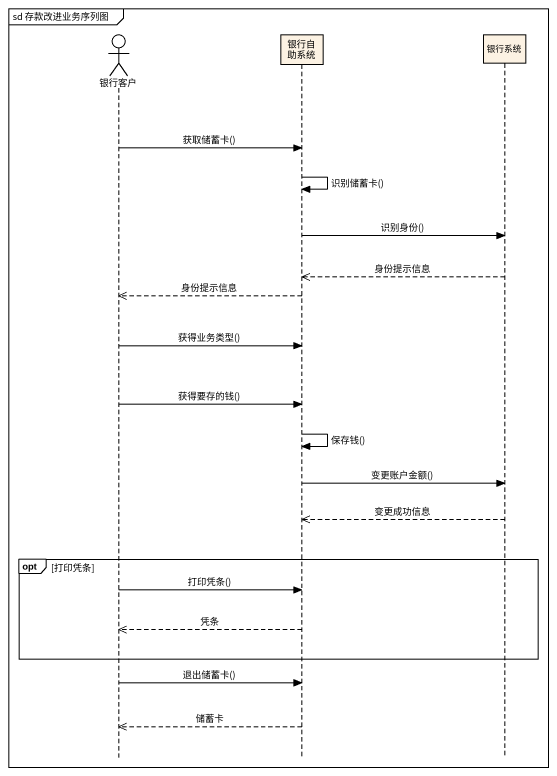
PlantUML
@startuml
mainframe sd 存款改进业务序列图
hide footbox
actor 银行客户
participant 银行自助系统
participant 银行系统

银行客户 -> 银行自助系统 : 获取储蓄卡()
银行自助系统 -> 银行自助系统 : 识别储蓄卡()
银行自助系统 -> 银行系统 : 识别身份()
银行系统 -->> 银行自助系统 : 身份提示信息
银行自助系统 -->> 银行客户 : 身份提示信息
银行客户 -> 银行自助系统 : 获得业务类型()
银行客户 -> 银行自助系统 : 获得要存的钱()
银行自助系统 -> 银行自助系统 : 保存钱()
银行自助系统 -> 银行系统 : 变更账户金额()
银行系统 -->> 银行自助系统 : 变更成功信息
opt 打印凭条
  银行客户 -> 银行自助系统 : 打印凭条()
  银行自助系统 -->> 银行客户 : 凭条
end
银行客户 -> 银行自助系统 : 退出储蓄卡()
银行自助系统 -->> 银行客户 : 储蓄卡
@enduml
